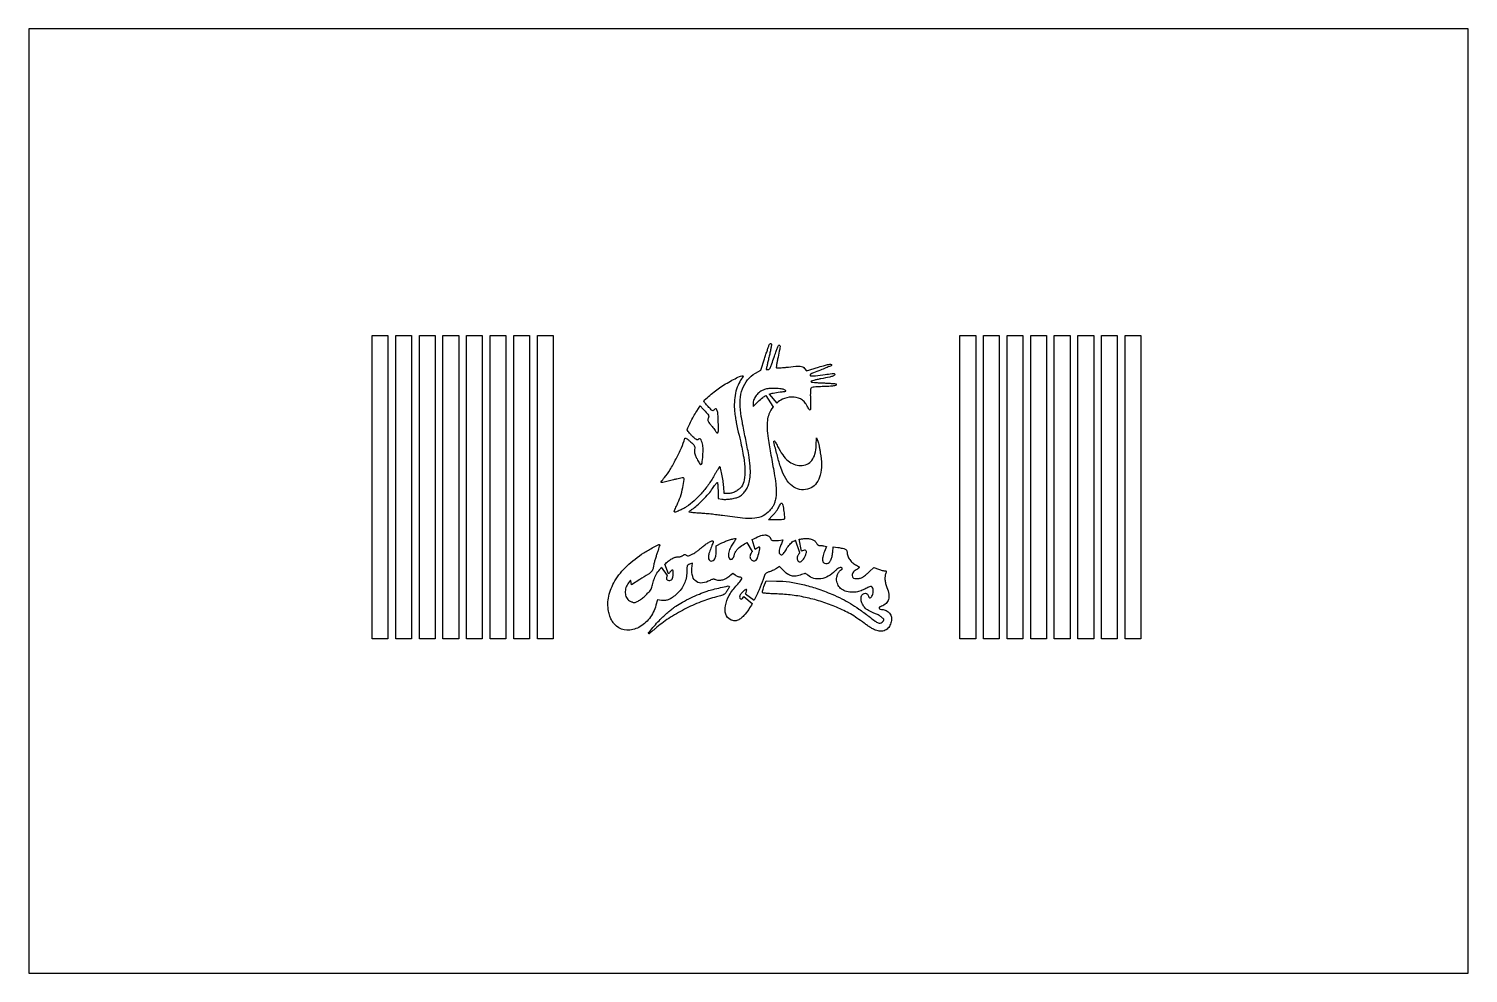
# Model space of a CAD drawing. Header units: inches. Extents: x 0 to 15.2, y 0 to 10.
import ezdxf

# ---------------------------------------------------------------- set-up
doc = ezdxf.new("R2010")
doc.units = ezdxf.units.IN
doc.header["$MEASUREMENT"] = 0

# ---------------------------------------------------------------- blocks, each defined once
blk = doc.blocks.new('*U2')
blk.add_lwpolyline([(3.638, -3.246), (3.805, -3.246), (3.805, -6.458), (3.638, -6.458)], close=True)
blk = doc.blocks.new('*U3')
at = {"color": 0, "linetype": 'ByBlock', "lineweight": -2, "transparency": 16777216}
for p in [(0, 10), (0.25, 10), (0.5, 10), (0.75, 10), (1, 10), (1.25, 10), (1.5, 10), (1.75, 10)]:
    blk.add_blockref('*U2', p, dxfattribs=at)
blk = doc.blocks.new('*U4')
blk.add_lwpolyline([(3.638, -3.246), (3.805, -3.246), (3.805, -6.458), (3.638, -6.458)], close=True)
blk = doc.blocks.new('*U6')
at = {"color": 0, "linetype": 'ByBlock', "lineweight": -2, "transparency": 16777216}
for p in [(0, 10), (0.25, 10), (0.5, 10), (0.75, 10), (1, 10), (1.25, 10), (1.5, 10), (1.75, 10)]:
    blk.add_blockref('*U4', p, dxfattribs=at)
blk = doc.blocks.new('*U7')
blk.add_lwpolyline([(3.638, -3.246), (3.805, -3.246), (3.805, -6.458), (3.638, -6.458)], close=True)
blk = doc.blocks.new('*U9')
at = {"color": 0, "linetype": 'ByBlock', "lineweight": -2, "transparency": 16777216}
for p in [(0, 10), (0.25, 10), (0.5, 10), (0.75, 10), (1, 10), (1.25, 10), (1.5, 10), (1.75, 10)]:
    blk.add_blockref('*U7', p, dxfattribs=at)

msp = doc.modelspace()

# ---------------------------------------------------------------- linework, layer by layer
at = {"color": 7, "linetype": 'Continuous', "lineweight": 25}
for p, q in [((15.25, 10), (0, 10)), ((0, 10), (0, 0)), ((15.25, 0), (15.25, 10)), ((0, 0), (15.25, 0))]:
    msp.add_line(p, q, dxfattribs=at)
for p, q in [((7.888, 6.001), (7.812, 6.117)), ((7.844, 6.131), (7.924, 6.037)), ((7.888, 6.001), (7.886, 5.998)), ((7.696, 4.488), (7.664, 4.591)), ((8.168, 4.451), (8.123, 4.584)), ((8.187, 4.468), (8.163, 4.595)), ((7.666, 4.465), (7.61, 4.562)), ((6.766, 4.212), (6.705, 4.299)), ((6.776, 4.228), (6.739, 4.332)), ((7.577, 3.99), (7.665, 3.914)), ((7.593, 4.017), (7.684, 3.95))]:
    msp.add_line(p, q)
for points in [[(7.886, 5.998, 0.079321), (7.842, 5.92, 0.059429), (7.825, 5.851, 0.042582), (7.822, 5.772, 0.026413), (7.833, 5.662, 0.006792), (7.863, 5.486, -0.003199), (7.897, 5.295, -0.013861), (7.914, 5.182, -0.023354), (7.919, 5.103, -0.045148), (7.915, 5.04, -0.023104), (7.905, 4.996, -0.044448), (7.893, 4.961, -0.046027), (7.875, 4.93, -0.026708), (7.849, 4.897, -0.099747), (7.779, 4.843, -0.088001), (7.691, 4.818, -0.051002), (7.562, 4.818, -0.012118), (7.348, 4.846, 0.007118), (7.292, 4.853, 0.004529), (7.226, 4.861, 0.004548), (7.161, 4.867, 0.008417), (7.109, 4.871, -0.005439), (7.065, 4.873, -0.009009), (7.028, 4.877, -0.003229), (6.997, 4.88, -0.378611), (6.995, 4.883, -0.20436), (6.996, 4.887, -0.01347), (7.005, 4.895, -0.017763), (7.016, 4.904, -0.012228), (7.029, 4.913, 0.037645), (7.078, 4.951, 0.013172), (7.142, 5.013, 0.013364), (7.203, 5.079, 0.032019), (7.244, 5.131, -0.00599), (7.259, 5.154, -0.00813), (7.274, 5.174, -0.005736), (7.287, 5.19, -0.085787), (7.292, 5.195, -0.515761), (7.296, 5.193, -0.026576), (7.299, 5.176, -0.020976), (7.301, 5.15, -0.007373), (7.302, 5.113), (7.302, 5.025), (7.342, 5.019, 0.049065), (7.384, 5.017, 0.02437), (7.436, 5.022, 0.024235), (7.487, 5.032, 0.058971), (7.523, 5.045, 0.069054), (7.557, 5.069, 0.047357), (7.589, 5.105, 0.044985), (7.615, 5.148, 0.04611), (7.632, 5.195, 0.055072), (7.644, 5.273, 0.030878), (7.643, 5.369, 0.023263), (7.627, 5.49, 0.0101), (7.596, 5.65, -0.003015), (7.579, 5.731, -0.002964), (7.563, 5.813, -0.002914), (7.55, 5.885, -0.011287), (7.543, 5.929, -0.04678), (7.537, 6.071, -0.074567), (7.562, 6.189, -0.085984), (7.616, 6.283, -0.087124), (7.699, 6.353), (7.755, 6.385), (7.794, 6.506, -0.000634), (7.81, 6.554, -0.000828), (7.825, 6.598, -0.00061), (7.837, 6.634, -0.007727), (7.842, 6.648, -0.06787), (7.849, 6.662, -0.165039), (7.859, 6.668, -0.323943), (7.866, 6.666, -0.15271), (7.869, 6.656, -0.04908), (7.868, 6.647, -0.001599), (7.861, 6.611, -0.003053), (7.852, 6.568, -0.002116), (7.841, 6.52, 0.000706), (7.83, 6.473, 0.001121), (7.821, 6.432, 0.000228), (7.813, 6.396, 0.053807), (7.813, 6.393, 0.355424), (7.814, 6.391, 0.03537), (7.819, 6.391, 0.03213), (7.826, 6.391, 0.018999), (7.834, 6.391, 0.182433), (7.847, 6.399, 0.066122), (7.859, 6.416, 0.028793), (7.872, 6.451, 0.004094), (7.896, 6.522, -0.0067), (7.914, 6.575, -0.014246), (7.93, 6.616, -0.009612), (7.943, 6.646, -0.291963), (7.95, 6.65, -0.263505), (7.958, 6.646, -0.158846), (7.96, 6.635, -0.029348), (7.956, 6.609, -0.001413), (7.938, 6.524, 0.004912), (7.93, 6.482, 0.007775), (7.923, 6.446, 0.00284), (7.918, 6.415, 0.238425), (7.92, 6.41, 0.210316), (7.924, 6.409, 0.003121), (7.953, 6.41, 0.007869), (7.986, 6.412, 0.005041), (8.025, 6.416, -0.005165), (8.125, 6.426, -0.039066), (8.172, 6.426, -0.092202), (8.2, 6.419, -0.126803), (8.22, 6.403), (8.238, 6.378), (8.365, 6.417, -0.00764), (8.44, 6.438, -0.031847), (8.486, 6.448, -0.148187), (8.503, 6.445, -0.519999), (8.504, 6.436, -0.09327), (8.494, 6.429, -0.003032), (8.446, 6.409, -0.005328), (8.387, 6.386, -0.002838), (8.313, 6.358, 0.07778), (8.279, 6.339, 0.655579), (8.282, 6.327, 0.06621), (8.335, 6.325, 0.011192), (8.436, 6.339, -0.001108), (8.51, 6.35, -0.036705), (8.528, 6.351, -0.232232), (8.536, 6.348, -0.166457), (8.539, 6.339, -0.233795), (8.533, 6.329, -0.089308), (8.519, 6.321, -0.024086), (8.487, 6.313, -0.001539), (8.392, 6.294, 0.008034), (8.352, 6.286, 0.013038), (8.318, 6.277, 0.006701), (8.29, 6.269, 0.333784), (8.287, 6.264, 0.369645), (8.291, 6.26, 0.006283), (8.323, 6.256, 0.011917), (8.364, 6.253, 0.005893), (8.417, 6.25, -0.00495), (8.467, 6.248, -0.007578), (8.51, 6.245, -0.003283), (8.547, 6.242, -0.173369), (8.553, 6.239, -0.438303), (8.553, 6.228, -0.126896), (8.536, 6.22, -0.036299), (8.495, 6.215, -0.007009), (8.42, 6.212, 0.004661), (8.356, 6.209, 0.020912), (8.32, 6.206, 0.033439), (8.297, 6.202, 0.179177), (8.286, 6.195, 0.126708), (8.283, 6.184, 0.012189), (8.281, 6.156, 0.013826), (8.28, 6.121, 0.00788), (8.281, 6.078, -0.004539), (8.282, 6.038, -0.006367), (8.282, 6.002, -0.003959), (8.282, 5.972, -0.081931), (8.28, 5.963, -0.512579), (8.277, 5.962, -0.053693), (8.269, 5.97, -0.032038), (8.258, 5.985, -0.014271), (8.246, 6.005, 0.020358), (8.23, 6.033, 0.043063), (8.214, 6.053, 0.049415), (8.197, 6.068, 0.03679), (8.176, 6.081, 0.127989), (8.083, 6.101, 0.103107), (7.984, 6.077, 0.064348), (7.924, 6.037, 0.064348)], [(7.844, 6.131, -0.035484), (7.886, 6.143, -0.027716), (7.959, 6.155, 0.002911), (8.005, 6.16, 0.070644), (8.018, 6.163, 0.540983), (8.019, 6.168, 0.062656), (8.008, 6.176, 0.099416), (7.972, 6.187, 0.023881), (7.907, 6.192, 0.025255), (7.841, 6.19, 0.065568), (7.794, 6.18, 0.065333), (7.745, 6.155, 0.074113), (7.707, 6.118, 0.078833), (7.682, 6.075, 0.08926), (7.674, 6.027), (7.674, 5.999), (7.728, 6.054, -0.039308), (7.777, 6.096, -0.037818), (7.812, 6.117, -0.037818)], [(6.739, 4.332, -0.015041), (6.774, 4.362, -0.041495), (6.814, 4.389, -0.053427), (6.849, 4.404, -0.073449), (6.884, 4.409, 0.041783), (6.896, 4.41, 0.034196), (6.91, 4.413, 0.035422), (6.922, 4.418, 0.072671), (6.93, 4.423, -0.03967), (6.94, 4.431, -0.128673), (6.947, 4.433, -0.12226), (6.955, 4.432, -0.034191), (6.966, 4.426, 0.077537), (6.979, 4.42, 0.111541), (6.991, 4.42, 0.062019), (7.006, 4.425, 0.01094), (7.034, 4.439, 0.023247), (7.057, 4.452, 0.011531), (7.084, 4.471, 0.011419), (7.111, 4.492, 0.016418), (7.134, 4.511, -0.028908), (7.169, 4.54, -0.032996), (7.205, 4.562, -0.030991), (7.237, 4.577, -0.2961), (7.251, 4.574, -0.28041), (7.252, 4.57, -0.005274), (7.246, 4.551, -0.011209), (7.237, 4.528, -0.00706), (7.227, 4.502, 0.027399), (7.206, 4.445, 0.077208), (7.2, 4.403, 0.146444), (7.208, 4.376, 0.218047), (7.229, 4.364, 0.180288), (7.251, 4.37, 0.127736), (7.269, 4.389, 0.080897), (7.28, 4.424, 0.03531), (7.283, 4.472), (7.283, 4.527), (7.343, 4.556, -0.018668), (7.382, 4.573, -0.016202), (7.425, 4.589, -0.01608), (7.464, 4.6, -0.05487), (7.49, 4.604, -0.536074), (7.492, 4.602, -0.024021), (7.488, 4.592, -0.022459), (7.481, 4.58, -0.011788), (7.471, 4.565, 0.014412), (7.443, 4.521, 0.036172), (7.425, 4.487, 0.04773), (7.416, 4.458, 0.051779), (7.413, 4.428, 0.098989), (7.42, 4.394, 0.305941), (7.438, 4.382, 0.256583), (7.46, 4.394, 0.084819), (7.474, 4.428, -0.045114), (7.478, 4.441, -0.022694), (7.485, 4.456, -0.022334), (7.494, 4.471, -0.030731), (7.503, 4.483, -0.074871), (7.554, 4.528, -0.012835), (7.61, 4.562, -0.012835)], [(7.664, 4.591, -0.016083), (7.741, 4.628, -0.096275), (7.799, 4.641, -0.061222), (7.808, 4.64, -0.03035), (7.819, 4.637, -0.029581), (7.83, 4.632, -0.038135), (7.839, 4.627, -0.036601), (7.847, 4.62, -0.039211), (7.854, 4.613, -0.042554), (7.858, 4.606, -0.122246), (7.86, 4.6, 0.241751), (7.865, 4.59, 0.105892), (7.88, 4.583, 0.056151), (7.905, 4.581, 0.017859), (7.942, 4.583), (7.99, 4.588), (7.973, 4.547, 0.013561), (7.956, 4.506, 0.04776), (7.949, 4.478, 0.079069), (7.949, 4.458, 0.118722), (7.956, 4.441, 0.164227), (7.971, 4.431, 0.232585), (7.986, 4.434, 0.092994), (8.004, 4.453, 0.018065), (8.029, 4.494, -0.052218), (8.062, 4.541, -0.081683), (8.099, 4.573, -0.038004), (8.123, 4.584, -0.038004)], [(8.163, 4.595, -0.030033), (8.211, 4.602, -0.036208), (8.26, 4.602, -0.070029), (8.299, 4.593, -0.090194), (8.327, 4.577, -0.108034), (8.345, 4.552, 0.057189), (8.351, 4.543, 0.070195), (8.358, 4.536, 0.075653), (8.367, 4.531, 0.083293), (8.376, 4.53, -0.019614), (8.386, 4.529, -0.008927), (8.399, 4.528, -0.008824), (8.412, 4.526, -0.011988), (8.424, 4.524), (8.452, 4.519), (8.43, 4.466, 0.03992), (8.411, 4.407, 0.113488), (8.411, 4.364, 0.223142), (8.429, 4.342, 0.181229), (8.459, 4.338, 0.141835), (8.48, 4.35, 0.076895), (8.498, 4.375, 0.058396), (8.51, 4.412, 0.032658), (8.518, 4.458), (8.523, 4.513), (8.572, 4.508, -0.016971), (8.62, 4.5, -0.06637), (8.648, 4.491, -0.125056), (8.663, 4.478, -0.157072), (8.669, 4.461, 0.08908), (8.676, 4.42, 0.065757), (8.698, 4.379, 0.064076), (8.73, 4.344, 0.074799), (8.769, 4.32, -0.041268), (8.792, 4.308, -0.27187), (8.797, 4.297, -0.238768), (8.791, 4.286, -0.033547), (8.766, 4.272, 0.064397), (8.745, 4.258, 0.09355), (8.732, 4.241, 0.097019), (8.725, 4.221, 0.074144), (8.726, 4.198, 0.253654), (8.737, 4.184, 0.080277), (8.764, 4.178, 0.066366), (8.797, 4.18, 0.070485), (8.828, 4.191, 0.034793), (8.843, 4.2, 0.011419), (8.863, 4.215, 0.011313), (8.886, 4.233, 0.01256), (8.906, 4.252), (8.954, 4.297), (9.002, 4.278, 0.012045), (9.022, 4.271, 0.012647), (9.042, 4.265, 0.012374), (9.059, 4.261, 0.053767), (9.07, 4.26, -0.040407), (9.079, 4.259, -0.188615), (9.084, 4.256, -0.214691), (9.085, 4.252, -0.053023), (9.082, 4.244, 0.061303), (9.073, 4.208, 0.052057), (9.071, 4.169, 0.047779), (9.077, 4.127, 0.037199), (9.092, 4.083, -0.058917), (9.112, 4.015, -0.112174), (9.108, 3.958, -0.133579), (9.082, 3.915, -0.102561), (9.034, 3.886, 0.046948), (9.011, 3.875, 0.377686), (9.008, 3.865, 0.233039), (9.019, 3.856, 0.02789), (9.05, 3.85, -0.103161), (9.095, 3.834, -0.121788), (9.126, 3.802, -0.11735), (9.14, 3.759, -0.09114), (9.134, 3.709, -0.088482), (9.11, 3.661, -0.122331), (9.073, 3.631, -0.119631), (9.025, 3.621, -0.082269), (8.97, 3.632, -0.036026), (8.949, 3.642, -0.010678), (8.918, 3.66, -0.010655), (8.884, 3.682, -0.0113), (8.852, 3.705, 0.010682), (8.774, 3.76, 0.017338), (8.705, 3.804, 0.018381), (8.636, 3.84, 0.014226), (8.559, 3.875, 0.022175), (8.405, 3.932, 0.022365), (8.247, 3.975, 0.022551), (8.087, 4.003, 0.023482), (7.928, 4.016, -0.004009), (7.873, 4.018, -0.005983), (7.825, 4.021, -0.002788), (7.785, 4.024, -0.117486), (7.777, 4.027, -0.252474), (7.773, 4.033, -0.052509), (7.774, 4.046, -0.033933), (7.779, 4.065, -0.010887), (7.789, 4.093), (7.811, 4.153), (7.921, 4.152, -0.030716), (8.058, 4.143, -0.02557), (8.2, 4.116, -0.023727), (8.35, 4.073, -0.018788), (8.508, 4.013, -0.013626), (8.614, 3.964, -0.019821), (8.704, 3.915, -0.018697), (8.794, 3.856, -0.010429), (8.9, 3.779, 0.006214), (8.967, 3.729, 0.052212), (8.999, 3.71, 0.139926), (9.021, 3.707, 0.151108), (9.041, 3.716, 0.017968), (9.048, 3.723, 0.022996), (9.054, 3.73, 0.021804), (9.058, 3.736, 0.147097), (9.059, 3.739, 0.209303), (9.052, 3.755, 0.034711), (9.025, 3.777, 0.03554), (8.99, 3.798, 0.035855), (8.952, 3.814, -0.056248), (8.896, 3.84, -0.078441), (8.853, 3.876, -0.087376), (8.827, 3.92, -0.091012), (8.818, 3.97, -0.136872), (8.827, 4.002, -0.161239), (8.85, 4.022, -0.226234), (8.876, 4.021, -0.212164), (8.892, 4, 0.065489), (8.899, 3.982, 0.222818), (8.908, 3.975, 0.226529), (8.92, 3.978, 0.067389), (8.933, 3.992, 0.085595), (8.943, 4.013, 0.059237), (8.947, 4.04, 0.060553), (8.945, 4.067, 0.105957), (8.936, 4.086, 0.133457), (8.927, 4.094, 0.160678), (8.916, 4.095, 0.055993), (8.898, 4.088, 0.005443), (8.857, 4.068, -0.014021), (8.82, 4.05, -0.036183), (8.792, 4.04, -0.041198), (8.765, 4.035, -0.023416), (8.732, 4.033, -0.064567), (8.664, 4.041, -0.100569), (8.612, 4.066, -0.111247), (8.576, 4.107, -0.093144), (8.559, 4.163, -0.075261), (8.561, 4.195, -0.058693), (8.571, 4.23, -0.062159), (8.589, 4.258, -0.134129), (8.609, 4.273, 0.070382), (8.614, 4.276, 0.10057), (8.617, 4.28, 0.123764), (8.619, 4.284, 0.146897), (8.618, 4.288, 0.209765), (8.606, 4.296, 0.139762), (8.589, 4.294, 0.07871), (8.568, 4.282, 0.030637), (8.543, 4.259, -0.07046), (8.47, 4.203, -0.093878), (8.392, 4.176, -0.106371), (8.316, 4.181, -0.115814), (8.252, 4.216, 0.034917), (8.238, 4.227, 0.13747), (8.228, 4.231, 0.08942), (8.215, 4.229, 0.010061), (8.187, 4.22, -0.050053), (8.129, 4.205, -0.094667), (8.081, 4.207, -0.09553), (8.037, 4.227, -0.051693), (7.993, 4.266), (7.953, 4.308), (7.923, 4.287, -0.028923), (7.909, 4.278, -0.013962), (7.889, 4.267, -0.013794), (7.867, 4.258, -0.019244), (7.848, 4.251, 0.025543), (7.819, 4.24, 0.115813), (7.805, 4.229, 0.082665), (7.795, 4.212, 0.009397), (7.78, 4.169, -0.022447), (7.738, 4.061, -0.018398), (7.684, 3.95)], [(7.665, 3.914, -0.01197), (7.627, 3.852, -0.048299), (7.577, 3.787, -0.041967), (7.539, 3.753, -0.089933), (7.503, 3.735, -0.108864), (7.468, 3.732, -0.083116), (7.431, 3.744, -0.204971), (7.384, 3.801, -0.119554), (7.38, 3.891, -0.084572), (7.421, 4.001, -0.054638), (7.502, 4.11, 0.011888), (7.541, 4.154, 0.095899), (7.554, 4.177, 0.353534), (7.549, 4.19, 0.132887), (7.53, 4.195, -0.069076), (7.52, 4.196, -0.031256), (7.508, 4.201, -0.030204), (7.495, 4.207, -0.036238), (7.484, 4.215), (7.459, 4.234), (7.438, 4.216, -0.048827), (7.395, 4.183, -0.067514), (7.35, 4.163, -0.079456), (7.308, 4.158, -0.113671), (7.272, 4.168, 0.07063), (7.26, 4.172, 0.093915), (7.25, 4.172, 0.066574), (7.237, 4.168, 0.020231), (7.218, 4.159, -0.092978), (7.138, 4.132, -0.181689), (7.073, 4.146, -0.179662), (7.034, 4.2, -0.090775), (7.025, 4.285), (7.03, 4.343), (7.001, 4.331, 0.052142), (6.984, 4.322, 0.157009), (6.976, 4.312, 0.076629), (6.973, 4.295, 0.006626), (6.971, 4.25, -0.045672), (6.964, 4.182, -0.05604), (6.944, 4.122, -0.055926), (6.912, 4.067, -0.045209), (6.865, 4.016, -0.024269), (6.82, 3.978, -0.059032), (6.782, 3.957, -0.073383), (6.745, 3.947, -0.058183), (6.704, 3.947), (6.66, 3.952), (6.645, 3.896, -0.095049), (6.575, 3.757, -0.10823), (6.462, 3.662, -0.130215), (6.336, 3.632, -0.174112), (6.228, 3.675, -0.03938), (6.196, 3.707, -0.050181), (6.173, 3.741, -0.045775), (6.156, 3.782, -0.02594), (6.143, 3.833, -0.108423), (6.144, 3.991, -0.079585), (6.21, 4.154, -0.067474), (6.337, 4.311, -0.04706), (6.516, 4.451, -0.013888), (6.564, 4.479, -0.009231), (6.62, 4.51, -0.00256), (6.676, 4.538, -0.323578), (6.683, 4.537, -0.273947), (6.684, 4.534, -0.001756), (6.676, 4.507, -0.006289), (6.667, 4.477, -0.003892), (6.655, 4.441, 0.008022), (6.642, 4.402, 0.007604), (6.63, 4.362, 0.00758), (6.621, 4.327, 0.026376), (6.617, 4.303, -0.055737), (6.609, 4.271, -0.114199), (6.594, 4.249, -0.046654), (6.564, 4.225, -0.003368), (6.474, 4.168), (6.385, 4.112), (6.381, 4.137), (6.376, 4.162), (6.355, 4.135, 0.083183), (6.327, 4.083, 0.096766), (6.319, 4.027, 0.109276), (6.332, 3.978, 0.134949), (6.365, 3.943, 0.022097), (6.378, 3.936, 0.02149), (6.391, 3.931, 0.02198), (6.403, 3.926, 0.070927), (6.411, 3.925, 0.107237), (6.438, 3.931, 0.037984), (6.472, 3.95, 0.033023), (6.51, 3.978, 0.023158), (6.549, 4.015, 0.012867), (6.578, 4.046, 0.044525), (6.593, 4.067, 0.06001), (6.602, 4.088, 0.039942), (6.608, 4.113, -0.054496), (6.622, 4.166, -0.040731), (6.647, 4.221, -0.03849), (6.684, 4.274, -0.018013), (6.705, 4.299)], [(7.666, 4.465, 0.01839), (7.658, 4.456, 0.135353), (7.641, 4.419, 0.189433), (7.648, 4.387, 0.172159), (7.675, 4.366, 0.150351), (7.692, 4.366, 0.13968), (7.706, 4.375, 0.086521), (7.719, 4.395, 0.031224), (7.729, 4.427, 0.003913), (7.746, 4.494, 0.187564), (7.744, 4.507, 0.411416), (7.735, 4.51, 0.012068), (7.696, 4.488)], [(8.168, 4.451, 0.024307), (8.158, 4.44, 0.048903), (8.143, 4.415, 0.113244), (8.139, 4.395, 0.101812), (8.143, 4.376, 0.124553), (8.153, 4.361, 0.147489), (8.168, 4.355, 0.16262), (8.184, 4.359, 0.08569), (8.198, 4.372, 0.031793), (8.214, 4.395, 0.031454), (8.228, 4.422, 0.043331), (8.236, 4.447, 0.085874), (8.238, 4.464, 0.219985), (8.231, 4.475, 0.182526), (8.218, 4.478, 0.059397), (8.198, 4.473, 0.046768), (8.187, 4.468, 0.046768)], [(6.766, 4.212, 0.015395), (6.761, 4.204, 0.032345), (6.756, 4.19, 0.117036), (6.755, 4.181, 0.189935), (6.763, 4.166, 0.136407), (6.78, 4.159, 0.123914), (6.8, 4.161, 0.147302), (6.815, 4.172, 0.118689), (6.823, 4.193, 0.030617), (6.827, 4.228, 0.025697), (6.826, 4.262, 0.394906), (6.819, 4.269, 0.173382), (6.814, 4.268, 0.015688), (6.804, 4.259, 0.018895), (6.793, 4.248, 0.013644), (6.781, 4.234, 0.012467), (6.776, 4.228, 0.012467)], [(7.593, 4.017, 0.04358), (7.603, 4.044, 0.054708), (7.606, 4.058, 0.393495), (7.602, 4.063, 0.190948), (7.593, 4.061, 0.022123), (7.575, 4.048, 0.049596), (7.547, 4.019, 0.091765), (7.532, 3.991, 0.196005), (7.533, 3.971, 0.283945), (7.548, 3.962, 0.217389), (7.56, 3.968, 0.028849), (7.577, 3.99)]]:
    msp.add_lwpolyline(points, format="xyb")
for points in [[(7.553, 6.297, 0.05769), (7.514, 6.226, 0.044535), (7.487, 6.141, 0.041834), (7.475, 6.046, 0.037614), (7.478, 5.948, 0.008612), (7.486, 5.885, 0.012314), (7.496, 5.83, 0.007955), (7.51, 5.76, 0.001625), (7.539, 5.636, -0.015885), (7.574, 5.461, -0.035819), (7.586, 5.327, -0.048526), (7.579, 5.224, -0.104138), (7.55, 5.151, -0.078709), (7.524, 5.124, -0.049653), (7.488, 5.1, -0.049044), (7.446, 5.084, -0.069052), (7.407, 5.078), (7.368, 5.078), (7.362, 5.15, 0.01567), (7.355, 5.215, 0.01194), (7.343, 5.284, 0.005425), (7.33, 5.349, 0.203571), (7.321, 5.361, 0.397), (7.317, 5.361, 0.007241), (7.303, 5.34, 0.013608), (7.287, 5.314, 0.008141), (7.269, 5.283, -0.028932), (7.207, 5.182, -0.027167), (7.132, 5.087, -0.027923), (7.05, 5.003, -0.036462), (6.966, 4.937, -0.029452), (6.931, 4.917, -0.021385), (6.89, 4.898, -0.013198), (6.851, 4.883, -0.287983), (6.84, 4.886, -0.2876), (6.839, 4.89, -0.007735), (6.846, 4.909, -0.013822), (6.856, 4.933, -0.008743), (6.868, 4.959, 0.034731), (6.903, 5.045, 0.027154), (6.929, 5.143, 0.02085), (6.944, 5.229, 0.451354), (6.929, 5.246, 0.052919), (6.922, 5.245, 0.001853), (6.895, 5.239, 0.003429), (6.864, 5.232, 0.00239), (6.829, 5.224, -0.000941), (6.716, 5.196, -0.123467), (6.702, 5.196, -0.537206), (6.699, 5.203, -0.006654), (6.735, 5.248, 0.033722), (6.794, 5.332, 0.016989), (6.857, 5.445, 0.016987), (6.914, 5.563, 0.031266), (6.95, 5.664, -0.387481), (6.955, 5.667, -0.0826), (6.965, 5.663, -0.037996), (6.982, 5.651, -0.010115), (7.006, 5.631, -0.008614), (7.04, 5.601, -0.07896), (7.051, 5.586, -0.124836), (7.056, 5.571, -0.033541), (7.054, 5.545, 0.038385), (7.053, 5.522, 0.056136), (7.056, 5.501, 0.042714), (7.064, 5.478, 0.013307), (7.08, 5.445, 0.008052), (7.092, 5.422, 0.012499), (7.104, 5.403, 0.006754), (7.114, 5.387, 0.249786), (7.117, 5.385, 0.378221), (7.133, 5.399, 0.015907), (7.141, 5.48, 0.024052), (7.143, 5.563, 0.073263), (7.133, 5.619, 0.018598), (7.122, 5.647, 0.112301), (7.113, 5.659, 0.290888), (7.105, 5.66, 0.128771), (7.095, 5.653, -0.171423), (7.086, 5.647, -0.185014), (7.076, 5.648, -0.059037), (7.061, 5.659, -0.006364), (7.029, 5.688, -0.013922), (7.009, 5.708, -0.018782), (6.992, 5.728, -0.01604), (6.979, 5.745, -0.156708), (6.976, 5.753, -0.109085), (6.981, 5.775, -0.007558), (7.009, 5.833, -0.011467), (7.042, 5.895, -0.013904), (7.076, 5.952), (7.112, 6.009), (7.144, 5.974, -0.004473), (7.186, 5.927, -0.057328), (7.2, 5.908, -0.151214), (7.203, 5.893, -0.08248), (7.198, 5.875, 0.076705), (7.194, 5.86, 0.131038), (7.196, 5.846, 0.064124), (7.205, 5.83, 0.008184), (7.231, 5.798, -0.003961), (7.248, 5.777, -0.004769), (7.264, 5.756, -0.004093), (7.277, 5.739, -0.031826), (7.283, 5.73, 0.062348), (7.286, 5.725, 0.100566), (7.291, 5.722, 0.135365), (7.295, 5.722, 0.166634), (7.299, 5.723, 0.198917), (7.306, 5.742, 0.005005), (7.305, 5.833, 0.008578), (7.301, 5.92, 0.081416), (7.293, 5.956, 0.012533), (7.286, 5.973, 0.212066), (7.281, 5.977, 0.24745), (7.276, 5.976, 0.017024), (7.263, 5.966, -0.069644), (7.25, 5.957, -0.238853), (7.241, 5.957, -0.086082), (7.229, 5.966, -0.005291), (7.199, 5.999, -0.005177), (7.181, 6.019, -0.007788), (7.167, 6.037, -0.003733), (7.154, 6.052, -0.153695), (7.153, 6.056, -0.22862), (7.159, 6.07, -0.005068), (7.215, 6.118, -0.011985), (7.275, 6.167, -0.016352), (7.332, 6.208, -0.013179), (7.399, 6.249, -0.013182), (7.467, 6.287, -0.01013), (7.528, 6.318, -0.104099), (7.556, 6.324, -0.050616), (7.565, 6.324, -0.391242), (7.567, 6.32, -0.124372), (7.565, 6.314, -0.006712)], [(8.386, 5.511, -0.042224), (8.398, 5.384, -0.065314), (8.384, 5.275, -0.081141), (8.347, 5.192, -0.128995), (8.289, 5.14, -0.111956), (8.207, 5.118, -0.123285), (8.126, 5.136, -0.10444), (8.053, 5.193, -0.063325), (7.994, 5.286, -0.035871), (7.963, 5.365, -0.010208), (7.927, 5.491, -0.003376), (7.893, 5.625, -0.487762), (7.901, 5.636, -0.269856), (7.903, 5.635, -0.002321), (7.912, 5.619, -0.007233), (7.922, 5.601, -0.004502), (7.934, 5.578, 0.036261), (7.987, 5.488, 0.067997), (8.044, 5.425, 0.083731), (8.107, 5.389, 0.08978), (8.177, 5.376, 0.102753), (8.245, 5.39, 0.126861), (8.296, 5.43, 0.10275), (8.328, 5.496, 0.050934), (8.342, 5.59), (8.346, 5.669), (8.359, 5.632, -0.02194), (8.365, 5.612, -0.006337), (8.372, 5.581, -0.00636), (8.38, 5.546, -0.006741)], [(8, 4.889, -0.009009), (8.003, 4.861, -0.012638), (8.005, 4.836, -0.008951), (8.006, 4.815, -0.143317), (8.004, 4.809, -0.219739), (7.998, 4.805, -0.011117), (7.976, 4.802, -0.016089), (7.949, 4.8, -0.010801), (7.918, 4.799), (7.838, 4.799), (7.881, 4.845, 0.020272), (7.899, 4.866, 0.013112), (7.918, 4.891, 0.013185), (7.936, 4.917, 0.024191), (7.948, 4.939, -0.028391), (7.968, 4.974, -0.473152), (7.98, 4.975, -0.157442), (7.989, 4.957, -0.007109)], [(7.398, 4.05, -0.026591), (7.379, 4.022, -0.0965), (7.363, 4.009, -0.064298), (7.34, 3.999, -0.007569), (7.287, 3.985, 0.033138), (7.12, 3.932, 0.026111), (6.946, 3.853, 0.025964), (6.78, 3.756, 0.031452), (6.637, 3.648, -0.005581), (6.611, 3.627, -0.009216), (6.589, 3.609, -0.003382), (6.571, 3.595, -0.369498), (6.568, 3.596, -0.385879), (6.567, 3.606, -0.005003), (6.613, 3.661, -0.01273), (6.664, 3.719, -0.013244), (6.718, 3.773, -0.010423), (6.752, 3.804, -0.007963), (6.79, 3.837, -0.008061), (6.827, 3.866, -0.018752), (6.855, 3.886, -0.021279), (6.926, 3.929, -0.01251), (7.014, 3.974, -0.012464), (7.105, 4.015, -0.019396), (7.186, 4.046, -0.01722), (7.25, 4.064, -0.009788), (7.329, 4.083, -0.003393), (7.408, 4.1, -0.22548), (7.421, 4.096, -0.343698), (7.422, 4.094, -0.006573), (7.416, 4.081, -0.012933), (7.408, 4.067, -0.007931)]]:
    msp.add_lwpolyline(points, format="xyb", close=True)

# ---------------------------------------------------------------- block references
for name, p in [('*U3', (0, 0)), ('*U6', (6.227, 0)), ('*U9', (6.227, 0))]:
    msp.add_blockref(name, p)

doc.saveas('drawing.dxf')
